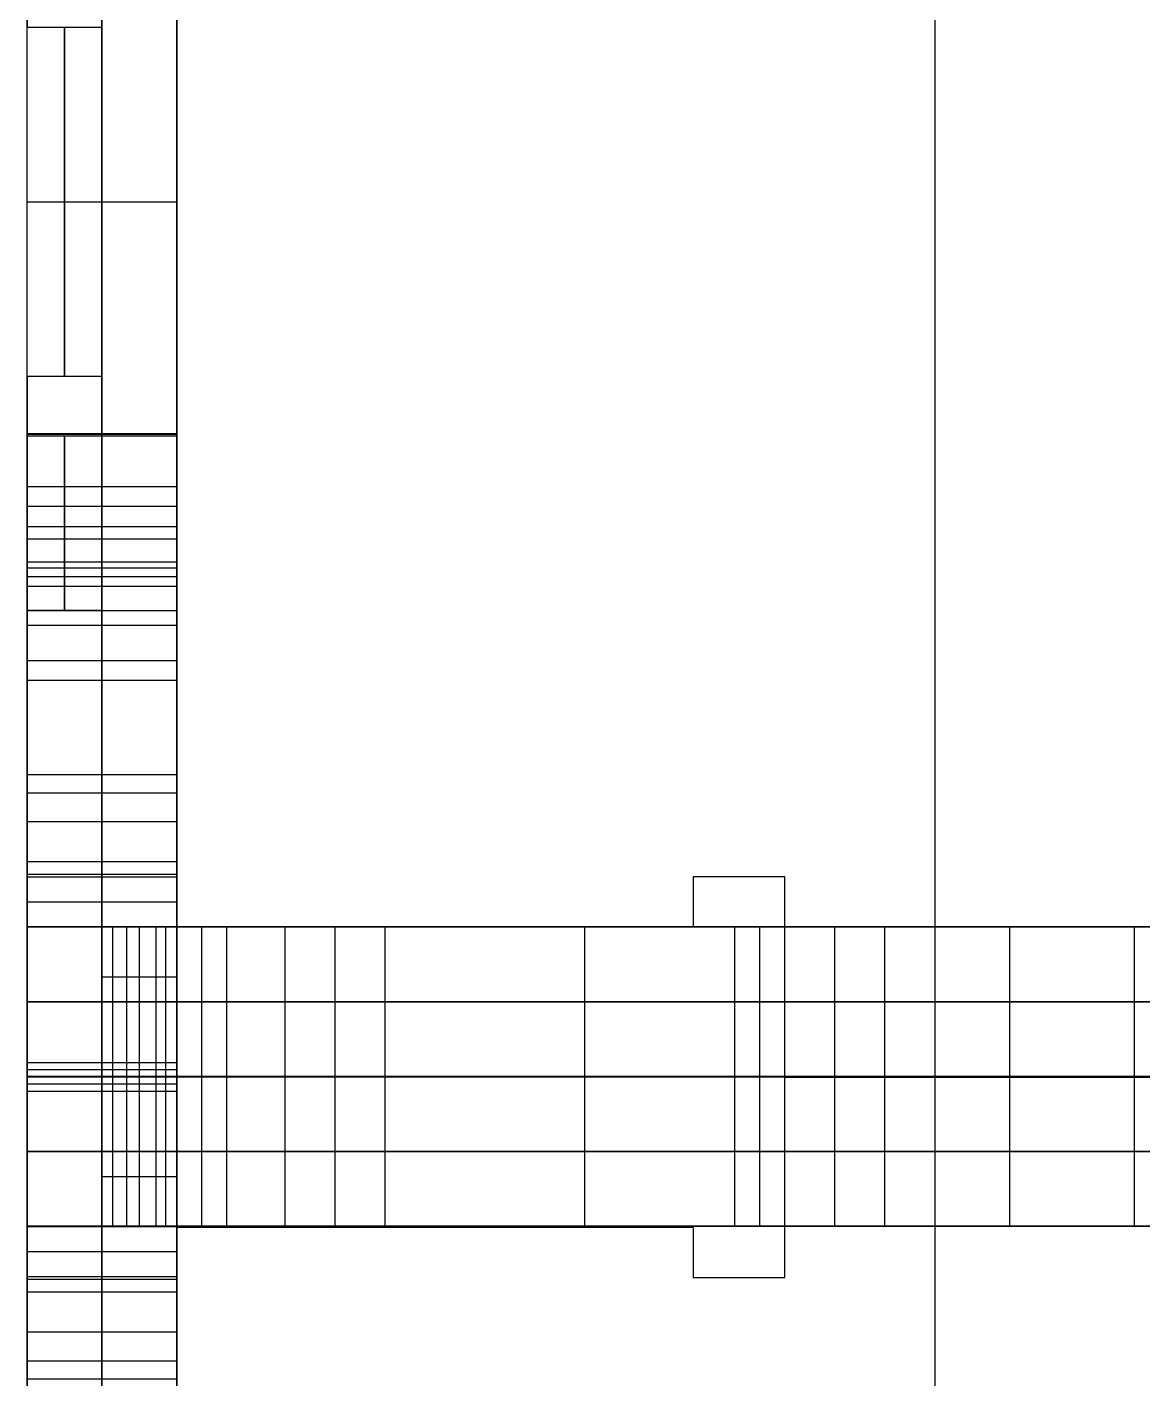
# Model space of a CAD drawing. Extents: x 6886 to 7154, y -44440 to -39703.
# Drawn here: x 6886.5 to 7020.5, y -42407.8 to -42245.4 of the extents above; entities that cross this region are included whole.
import ezdxf

# ---------------------------------------------------------------- set-up
doc = ezdxf.new("R2010")
doc.units = 0
doc.layers.add('ENDS', color=40, linetype='CONTINUOUS')

# ---------------------------------------------------------------- blocks, each defined once
blk = doc.blocks.new('SKYLARK200_END-S-1')
at = {"layer": 'ENDS'}
for p, q in [((-159, 2667.9, 264), (-159, 2067.99, 264)), ((-159, 2667.9, 282), (-159, 2067.99, 282)), ((-250, 2124, 141), (-250, 2612, 141)), ((-268, 2144.98, 141), (-268, 2591.02, 141)), ((-250, 2085.94, 282), (-250, 2221.49, 282)), ((-250, 2085.94, 264), (-250, 2221.49, 264)), ((-250, 2085.94, 273), (-250, 2221.49, 273)), ((-268, 2212.1, 226), (-268, 2194.1, 226)), ((-268, 2194.1, 56), (-268, 2212.1, 56)), ((-259, 2212.1, 226), (-259, 2134.1, 226)), ((-259, 2134.1, 56), (-259, 2212.1, 56)), ((-250, 2212.1, 226), (-250, 2134.1, 226)), ((-250, 2134.1, 56), (-250, 2212.1, 56)), ((-268, 2194.1, 56), (-259, 2194.1, 56)), ((-268, 2194.1, 226), (-259, 2194.1, 226)), ((-259, 2194.1, 56), (-259, 2152.1, 56)), ((-259, 2152.1, 226), (-259, 2194.1, 226)), ((-259, 2191.29, 66.5), (-259, 2154.91, 66.5)), ((-259, 2191.29, 215.5), (-259, 2154.91, 215.5)), ((-268, 2173.1, 77), (-259, 2173.1, 77)), ((-268, 2173.1, 205), (-259, 2173.1, 205)), ((-259, 2173.1, 226), (-250, 2173.1, 226)), ((-259, 2173.1, 56), (-259, 2173.1, 77)), ((-259, 2173.1, 56), (-250, 2173.1, 56)), ((-259, 2173.1, 226), (-259, 2173.1, 205)), ((-250, 2153.72, 282), (-250, 2153.72, 264)), ((-268, 2134.1, 56), (-268, 2152.1, 56)), ((-259, 2152.1, 56), (-268, 2152.1, 56)), ((-259, 2152.1, 226), (-268, 2152.1, 226)), ((-268, 2152.1, 226), (-268, 2134.1, 226)), ((-268, 2145.25, 282), (-250, 2145.25, 282)), ((-268, 2145.25, 282), (-268, 2132.6, 282)), ((-268, 2132.6, 0), (-268, 2145.25, 0)), ((-268, 2145.25, 0), (-250, 2145.25, 0)), ((-268, 2145.19, 281.13), (-250, 2145.19, 281.13)), ((-268, 2145.19, 0.87), (-250, 2145.19, 0.87)), ((-268, 2128.1, 232), (-268, 2145, 280.28)), ((-268, 2145, 280.28), (-250, 2145, 280.28)), ((-268, 2145, 1.72), (-250, 2145, 1.72)), ((-268, 2145, 1.72), (-268, 2128.1, 50)), ((-268, 2145, 141.9), (-259, 2145, 141.9)), ((-259, 2145.25, 282), (-259, 2132.6, 282)), ((-259, 2132.6, 0), (-259, 2145.25, 0)), ((-259, 2128.1, 232), (-259, 2145, 280.28)), ((-259, 2145, 1.72), (-259, 2128.1, 50)), ((-259, 2124, 141.9), (-259, 2145, 141.9)), ((-250, 2145.25, 282), (-250, 2132.6, 282)), ((-250, 2132.6, 0), (-250, 2145.25, 0)), ((-250, 2128.1, 232), (-250, 2145, 280.28)), ((-250, 2145, 1.72), (-250, 2128.1, 50)), ((-268, 2138.92, 282), (-250, 2138.92, 282)), ((-268, 2138.92, 0), (-250, 2138.92, 0)), ((-268, 2136.55, 256.14), (-250, 2136.55, 256.14)), ((-268, 2136.55, 25.86), (-250, 2136.55, 25.86)), ((-268, 2134.1, 226), (-250, 2134.1, 226)), ((-268, 2134.1, 56), (-250, 2134.1, 56)), ((-259, 2134.5, 160.09), (-259, 2134.5, 123.71)), ((-268, 2132.6, 282), (-250, 2132.6, 282)), ((-268, 2132.6, 0), (-250, 2132.6, 0)), ((-268, 2129.86, 227.76), (-250, 2129.86, 227.76)), ((-268, 2129.86, 54.24), (-250, 2129.86, 54.24)), ((-268, 2129.13, 283.1), (-250, 2129.13, 283.1)), ((-268, 2129.13, -1.1), (-250, 2129.13, -1.1)), ((-268, 2128.1, 232), (-250, 2128.1, 232)), ((-268, 2128.1, 50), (-250, 2128.1, 50)), ((-268, 2126.94, 286), (-250, 2126.94, 286)), ((-268, 2126.94, -4), (-250, 2126.94, -4)), ((-268, 2124, 180.9), (-250, 2124, 180.9)), ((-268, 2124, 180.9), (-268, 2124, 162.9)), ((-268, 2124, 102.9), (-250, 2124, 102.9)), ((-268, 2124, 162.9), (-259, 2124, 162.9)), ((-259, 2124, 120.9), (-268, 2124, 120.9)), ((-268, 2124, 120.9), (-268, 2124, 102.9)), ((-259, 2124, 120.9), (-259, 2124, 162.9)), ((-259, 2124, 180.9), (-259, 2124, 102.9)), ((-259, 2124, 141.9), (-250, 2124, 141.9)), ((-250, 2124, 180.9), (-250, 2124, 102.9)), ((-268, 2122.24, 185.14), (-250, 2122.24, 185.14)), ((-268, 2122.24, 98.66), (-250, 2122.24, 98.66)), ((-268, 2069.72, 170), (-268, 2118, 186.9)), ((-268, 2118, 186.9), (-250, 2118, 186.9)), ((-268, 2118, 96.9), (-250, 2118, 96.9)), ((-268, 2118, 96.9), (-268, 2069.72, 113.8)), ((-259, 2069.72, 170), (-259, 2118, 186.9)), ((-259, 2118, 96.9), (-259, 2069.72, 113.8)), ((-250, 2069.72, 170), (-250, 2118, 186.9)), ((-250, 2118, 96.9), (-250, 2069.72, 113.8)), ((-268, 2115.62, 294), (-250, 2115.62, 294)), ((-268, 2115.62, -12), (-250, 2115.62, -12)), ((-268, 2104.31, 286), (-250, 2104.31, 286)), ((-268, 2104.31, -4), (-250, 2104.31, -4)), ((-268, 2102.12, 283.1), (-250, 2102.12, 283.1)), ((-268, 2102.12, -1.1), (-250, 2102.12, -1.1)), ((-268, 2098.65, 282), (-250, 2098.65, 282)), ((-268, 2098.65, 282), (-268, 2086, 282)), ((-268, 2086, 0), (-268, 2098.65, 0)), ((-268, 2098.65, 0), (-250, 2098.65, 0)), ((-259, 2098.65, 282), (-259, 2086, 282)), ((-259, 2086, 0), (-259, 2098.65, 0)), ((-250, 2098.65, 282), (-250, 2086, 282)), ((-250, 2086, 0), (-250, 2098.65, 0)), ((-268, 2093.86, 178.45), (-250, 2093.86, 178.45)), ((-268, 2093.86, 105.35), (-250, 2093.86, 105.35)), ((-268, 2092.33, 282), (-250, 2092.33, 282)), ((-268, 2092.33, 0), (-250, 2092.33, 0)), ((-268, 2086, 270), (-268, 2092, 270)), ((-268, 2092, 270), (-250, 2092, 270)), ((-268, 2092, 270), (-268, 2092, 258)), ((-268, 2092, 258), (-250, 2092, 258)), ((-268, 2092, 258), (-268, 2086, 258)), ((-268, 2092, 233), (-250, 2092, 233)), ((-268, 2092, 233), (-268, 2092, 221)), ((-268, 2092, 221), (-250, 2092, 221)), ((-268, 2092, 221), (-268, 2086, 221)), ((-268, 2086, 62.8), (-268, 2092, 62.8)), ((-268, 2092, 62.8), (-250, 2092, 62.8)), ((-268, 2092, 62.8), (-268, 2092, 50.8)), ((-268, 2092, 50.8), (-250, 2092, 50.8)), ((-268, 2092, 50.8), (-268, 2086, 50.8)), ((-268, 2092, 25.8), (-250, 2092, 25.8)), ((-268, 2092, 25.8), (-268, 2092, 13.8)), ((-268, 2092, 13.8), (-250, 2092, 13.8)), ((-268, 2092, 13.8), (-268, 2086, 13.8)), ((-268, 2086, 25.8), (-268, 2092, 25.8)), ((-268, 2086, 233), (-268, 2092, 233)), ((-268, 2092, 264), (-250, 2092, 264)), ((-268, 2092, 227), (-250, 2092, 227)), ((-268, 2092, 56.8), (-250, 2092, 56.8)), ((-268, 2092, 19.8), (-250, 2092, 19.8)), ((-259, 2086, 270), (-259, 2092, 270)), ((-259, 2092, 270), (-259, 2092, 258)), ((-259, 2092, 233), (-259, 2092, 221)), ((-259, 2092, 221), (-259, 2086, 221)), ((-259, 2086, 62.8), (-259, 2092, 62.8)), ((-259, 2092, 62.8), (-259, 2092, 50.8)), ((-259, 2092, 25.8), (-259, 2092, 13.8)), ((-259, 2092, 13.8), (-259, 2086, 13.8)), ((-259, 2092, 50.8), (-259, 2068, 50.8)), ((-259, 2068, 25.8), (-259, 2092, 25.8)), ((-259, 2092, 258), (-259, 2068, 258)), ((-259, 2086, 233), (-259, 2092, 233)), ((-250, 2086, 270), (-250, 2092, 270)), ((-250, 2092, 270), (-250, 2092, 258)), ((-250, 2092, 258), (-250, 2068, 258)), ((-250, 2068, 233), (-250, 2092, 233)), ((-250, 2092, 233), (-250, 2092, 221)), ((-250, 2092, 221), (-250, 2086, 221)), ((-250, 2086, 62.8), (-250, 2092, 62.8)), ((-250, 2092, 62.8), (-250, 2092, 50.8)), ((-250, 2092, 50.8), (-250, 2068, 50.8)), ((-250, 2068, 25.8), (-250, 2092, 25.8)), ((-250, 2092, 25.8), (-250, 2092, 13.8)), ((-250, 2092, 13.8), (-250, 2086, 13.8)), ((-177, 2092, 282), (-188, 2092.01, 282)), ((-188, 2092.01, 282), (-188, 2092.01, 264)), ((-177, 2092, 264), (-188, 2092.01, 264)), ((-188, 2092.01, 282), (-188, 2086.01, 282)), ((-188, 2092.01, 264), (-188, 2086.01, 264)), ((-177, 2092, 273), (-188, 2092.01, 273)), ((-188, 2092.01, 273), (-188, 2086.01, 273)), ((-182.5, 2092, 282), (-182.5, 2092, 264)), ((-177, 2068, 282), (-177, 2092, 282)), ((-177, 2092, 282), (-177, 2092, 264)), ((-177, 2068, 264), (-177, 2092, 264)), ((-177, 2068, 273), (-177, 2092, 273)), ((-268, 2089, 270), (-250, 2089, 270)), ((-268, 2089, 221), (-250, 2089, 221)), ((-268, 2089, 62.8), (-250, 2089, 62.8)), ((-268, 2089, 13.8), (-250, 2089, 13.8)), ((-188, 2089.01, 282), (-188, 2089.01, 264)), ((-268, 2068, 0), (-268, 2086, 0)), ((-237, 2086, 0), (-268, 2086, 0)), ((-268, 2068, 62.9), (-268, 2086, 62.9)), ((-268, 2086, 0), (-268, 2086, 62.9)), ((-268, 2086, 62.9), (-244, 2086, 62.9)), ((-268, 2068, 219.1), (-268, 2086, 219.1)), ((-244, 2086, 219.1), (-268, 2086, 219.1)), ((-268, 2068, 282), (-268, 2086, 282)), ((-268, 2086, 219.1), (-268, 2086, 282)), ((-268, 2086, 282), (-237, 2086, 282)), ((-268, 2068, 31.45), (-268, 2086, 31.45)), ((-268, 2068, 250.55), (-268, 2086, 250.55)), ((-268, 2086, 282), (-250, 2086, 282)), ((-268, 2086, 282), (-268, 2086, 270)), ((-268, 2086, 270), (-250, 2086, 270)), ((-268, 2086, 221), (-250, 2086, 221)), ((-268, 2086, 221), (-268, 2086, 220)), ((-268, 2086, 220), (-250, 2086, 220)), ((-268, 2086, 220), (-268, 2068, 220)), ((-268, 2068, 63.8), (-268, 2086, 63.8)), ((-268, 2086, 63.8), (-250, 2086, 63.8)), ((-268, 2086, 63.8), (-268, 2086, 62.8)), ((-268, 2086, 62.8), (-250, 2086, 62.8)), ((-268, 2086, 13.8), (-250, 2086, 13.8)), ((-268, 2086, 13.8), (-268, 2086, 0)), ((-268, 2086, 0), (-250, 2086, 0)), ((-259, 2086, 50.8), (-268, 2086, 50.8)), ((-268, 2086, 25.8), (-259, 2086, 25.8)), ((-268, 2086, 25.8), (-268, 2086, 50.8)), ((-268, 2086, 233), (-268, 2086, 258)), ((-268, 2086, 233), (-259, 2086, 233)), ((-259, 2086, 258), (-268, 2086, 258)), ((-268, 2086, 276), (-250, 2086, 276)), ((-268, 2086, 220.5), (-250, 2086, 220.5)), ((-268, 2086, 63.3), (-250, 2086, 63.3)), ((-268, 2086, 6.9), (-250, 2086, 6.9)), ((-268, 2086, 38.3), (-259, 2086, 38.3)), ((-268, 2086, 245.5), (-259, 2086, 245.5)), ((-268, 2086, 233), (-250, 2086, 233)), ((-263.5, 2086, 25.8), (-263.5, 2086, 50.8)), ((-263.5, 2086, 233), (-263.5, 2086, 258)), ((-259, 2068, 257.1), (-259, 2086, 257.1)), ((-259, 2068, 232.1), (-259, 2086, 232.1)), ((-259, 2086, 257.1), (-259, 2086, 232.1)), ((-259, 2068, 49.9), (-259, 2086, 49.9)), ((-259, 2068, 24.9), (-259, 2086, 24.9)), ((-259, 2086, 49.9), (-259, 2086, 24.9)), ((-259, 2068, 244.6), (-259, 2086, 244.6)), ((-259, 2068, 37.4), (-259, 2086, 37.4)), ((-259, 2086, 50.8), (-259, 2086, 25.8)), ((-259, 2068, 50.8), (-259, 2086, 50.8)), ((-259, 2086, 25.8), (-259, 2068, 25.8)), ((-259, 2086, 258), (-259, 2086, 233)), ((-259, 2068, 258), (-259, 2086, 258)), ((-259, 2086, 233), (-259, 2068, 233)), ((-259, 2086, 282), (-259, 2086, 270)), ((-259, 2086, 221), (-259, 2086, 220)), ((-259, 2086, 220), (-259, 2068, 220)), ((-259, 2068, 63.8), (-259, 2086, 63.8)), ((-259, 2086, 63.8), (-259, 2086, 62.8)), ((-259, 2086, 13.8), (-259, 2086, 0)), ((-259, 2086, 38.3), (-259, 2068, 38.3)), ((-259, 2086, 25.8), (-250, 2086, 25.8)), ((-259, 2086, 245.5), (-259, 2068, 245.5)), ((-259, 2086, 258), (-250, 2086, 258)), ((-257.68, 2068, 260.28), (-257.68, 2086, 260.28)), ((-257.68, 2068, 228.92), (-257.68, 2086, 228.92)), ((-257.68, 2068, 53.08), (-257.68, 2086, 53.08)), ((-257.68, 2068, 21.72), (-257.68, 2086, 21.72)), ((-256, 2068, 219.1), (-256, 2086, 219.1)), ((-254.5, 2068, 261.6), (-254.5, 2086, 261.6)), ((-254.5, 2068, 227.6), (-254.5, 2086, 227.6)), ((-254.5, 2068, 54.4), (-254.5, 2086, 54.4)), ((-254.5, 2068, 20.4), (-254.5, 2086, 20.4)), ((-252.5, 2068, 0), (-252.5, 2086, 0)), ((-252.5, 2068, 282), (-252.5, 2086, 282)), ((-251.32, 2068, 260.28), (-251.32, 2086, 260.28)), ((-251.32, 2068, 228.92), (-251.32, 2086, 228.92)), ((-251.32, 2068, 53.08), (-251.32, 2086, 53.08)), ((-251.32, 2068, 21.72), (-251.32, 2086, 21.72)), ((-188, 2086.01, 282), (-250, 2085.94, 282)), ((-188, 2086.01, 264), (-250, 2085.94, 264)), ((-188, 2086.01, 273), (-250, 2085.94, 273)), ((-250, 2068, 74.9), (-250, 2086, 74.9)), ((-244, 2086, 74.9), (-250, 2086, 74.9)), ((-250, 2068, 207.1), (-250, 2086, 207.1)), ((-250, 2086, 74.9), (-250, 2086, 207.1)), ((-250, 2086, 207.1), (-244, 2086, 207.1)), ((-250, 2068, 257.1), (-250, 2086, 257.1)), ((-250, 2068, 232.1), (-250, 2086, 232.1)), ((-250, 2086, 232.1), (-250, 2086, 257.1)), ((-250, 2068, 49.9), (-250, 2086, 49.9)), ((-250, 2086, 24.9), (-250, 2086, 49.9)), ((-250, 2068, 24.9), (-250, 2086, 24.9)), ((-250, 2068, 62.9), (-250, 2086, 62.9)), ((-250, 2068, 141), (-250, 2086, 141)), ((-250, 2068, 244.6), (-250, 2086, 244.6)), ((-250, 2068, 37.4), (-250, 2086, 37.4)), ((-250, 2086, 141), (-50, 2086, 141)), ((-250, 2086, 282), (-250, 2086, 270)), ((-250, 2086, 221), (-250, 2086, 220)), ((-250, 2086, 220), (-250, 2068, 220)), ((-250, 2068, 63.8), (-250, 2086, 63.8)), ((-250, 2086, 63.8), (-250, 2086, 62.8)), ((-250, 2086, 13.8), (-250, 2086, 0)), ((-250, 2085.94, 282), (-250, 2085.94, 264)), ((-247, 2068, 74.9), (-247, 2086, 74.9)), ((-247, 2068, 207.1), (-247, 2086, 207.1)), ((-244, 2068, 62.9), (-244, 2086, 62.9)), ((-244, 2068, 74.9), (-244, 2086, 74.9)), ((-244, 2086, 62.9), (-244, 2086, 74.9)), ((-244, 2068, 207.1), (-244, 2086, 207.1)), ((-244, 2068, 219.1), (-244, 2086, 219.1)), ((-244, 2086, 207.1), (-244, 2086, 219.1)), ((-244, 2068, 68.9), (-244, 2086, 68.9)), ((-244, 2068, 213.1), (-244, 2086, 213.1)), ((-237, 2068, 6), (-237, 2086, 6)), ((-225, 2086, 6), (-237, 2086, 6)), ((-237, 2068, 0), (-237, 2086, 0)), ((-237, 2086, 6), (-237, 2086, 0)), ((-237, 2068, 282), (-237, 2086, 282)), ((-237, 2068, 276), (-237, 2086, 276)), ((-237, 2086, 282), (-237, 2086, 276)), ((-237, 2086, 276), (-225, 2086, 276)), ((-237, 2068, 3), (-237, 2086, 3)), ((-237, 2068, 279), (-237, 2086, 279)), ((-231, 2068, 6), (-231, 2086, 6)), ((-231, 2068, 276), (-231, 2086, 276)), ((-225, 2068, -18), (-225, 2086, -18)), ((-177, 2086, -18), (-225, 2086, -18)), ((-225, 2068, 6), (-225, 2086, 6)), ((-225, 2086, -18), (-225, 2086, 6)), ((-225, 2068, 276), (-225, 2086, 276)), ((-225, 2068, 300), (-225, 2086, 300)), ((-225, 2086, 276), (-225, 2086, 300)), ((-225, 2086, 300), (-177, 2086, 300)), ((-225, 2068, 0), (-225, 2086, 0)), ((-225, 2068, 282), (-225, 2086, 282)), ((-219, 2085.97, 282), (-219, 2085.97, 264)), ((-201, 2068, -18), (-201, 2086, -18)), ((-201, 2068, 300), (-201, 2086, 300)), ((-188, 2086.01, 282), (-188, 2086.01, 264)), ((-183, 2068, 140), (-183, 2086, 140)), ((-117, 2086, 140), (-183, 2086, 140)), ((-183, 2068, 128), (-183, 2086, 128)), ((-183, 2086, 140), (-183, 2086, 128)), ((-183, 2086, 128), (-177, 2086, 128)), ((-183, 2068, 134), (-183, 2086, 134)), ((-180, 2068, 128), (-180, 2086, 128)), ((-177, 2068, 128), (-177, 2086, 128)), ((-177, 2068, -18), (-177, 2086, -18)), ((-177, 2086, 128), (-177, 2086, -18)), ((-177, 2068, 300), (-177, 2086, 300)), ((-177, 2068, 258), (-177, 2086, 258)), ((-177, 2086, 300), (-177, 2086, 258)), ((-177, 2086, 258), (-165, 2086, 258)), ((-177, 2068, 140), (-177, 2086, 140)), ((-177, 2068, 55), (-177, 2086, 55)), ((-177, 2068, 264), (-177, 2086, 264)), ((-171, 2068, 258), (-171, 2086, 258)), ((-165, 2068, 258), (-165, 2086, 258)), ((-165, 2068, 264), (-165, 2086, 264)), ((-165, 2086, 258), (-165, 2086, 264)), ((-165, 2086, 264), (-135, 2086, 264)), ((-165, 2068, 261), (-165, 2086, 261)), ((-150, 2068, 264), (-150, 2086, 264)), ((-135, 2068, 264), (-135, 2086, 264)), ((-135, 2068, 258), (-135, 2086, 258)), ((-135, 2086, 264), (-135, 2086, 258)), ((-135, 2086, 258), (-123, 2086, 258)), ((-135, 2068, 261), (-135, 2086, 261)), ((-259, 2080, 50.8), (-250, 2080, 50.8)), ((-177, 2080, 282), (-177, 2080, 264)), ((-237, 2077, 0), (-268, 2077, 0)), ((-268, 2077, 0), (-268, 2077, 62.9)), ((-268, 2077, 62.9), (-244, 2077, 62.9)), ((-244, 2077, 219.1), (-268, 2077, 219.1)), ((-268, 2077, 219.1), (-268, 2077, 282)), ((-268, 2077, 282), (-237, 2077, 282)), ((-268, 2077, 220), (-250, 2077, 220)), ((-268, 2077, 63.8), (-250, 2077, 63.8)), ((-259, 2077, 257.1), (-259, 2077, 232.1)), ((-259, 2077, 49.9), (-259, 2077, 24.9)), ((-259, 2077, 25.8), (-259, 2077, 50.8)), ((-259, 2077, 233), (-259, 2077, 258)), ((-244, 2077, 74.9), (-250, 2077, 74.9)), ((-250, 2077, 74.9), (-250, 2077, 207.1)), ((-250, 2077, 207.1), (-244, 2077, 207.1)), ((-250, 2077, 232.1), (-250, 2077, 257.1)), ((-250, 2077, 24.9), (-250, 2077, 49.9)), ((-244, 2077, 62.9), (-244, 2077, 74.9)), ((-244, 2077, 207.1), (-244, 2077, 219.1)), ((-225, 2077, 6), (-237, 2077, 6)), ((-237, 2077, 6), (-237, 2077, 0)), ((-237, 2077, 282), (-237, 2077, 276)), ((-237, 2077, 276), (-225, 2077, 276)), ((-177, 2077, -18), (-225, 2077, -18)), ((-225, 2077, -18), (-225, 2077, 6)), ((-225, 2077, 276), (-225, 2077, 300)), ((-225, 2077, 300), (-177, 2077, 300)), ((-117, 2077, 140), (-183, 2077, 140)), ((-183, 2077, 140), (-183, 2077, 128)), ((-183, 2077, 128), (-177, 2077, 128)), ((-177, 2077, 128), (-177, 2077, -18)), ((-177, 2077, 300), (-177, 2077, 258)), ((-177, 2077, 258), (-165, 2077, 258)), ((-165, 2077, 258), (-165, 2077, 264)), ((-165, 2077, 264), (-135, 2077, 264)), ((-135, 2077, 264), (-135, 2077, 258)), ((-135, 2077, 258), (-123, 2077, 258)), ((-268, 2069.72, 170), (-250, 2069.72, 170)), ((-268, 2069.72, 113.8), (-250, 2069.72, 113.8)), ((-268, 2068.87, 169.81), (-250, 2068.87, 169.81)), ((-268, 2068.87, 113.99), (-250, 2068.87, 113.99)), ((-268, 2050.03, 0), (-268, 2068.03, 0)), ((-237, 2068.03, 0), (-268, 2068.03, 0)), ((-268, 2050.03, 62.9), (-268, 2068.03, 62.9)), ((-268, 2068.03, 0), (-268, 2068.03, 62.9)), ((-268, 2068.03, 62.9), (-244, 2068.03, 62.9)), ((-268, 2050.03, 219.1), (-268, 2068.03, 219.1)), ((-244, 2068.03, 219.1), (-268, 2068.03, 219.1)), ((-268, 2050.03, 282), (-268, 2068.03, 282)), ((-268, 2068.03, 219.1), (-268, 2068.03, 282)), ((-268, 2068.03, 282), (-237, 2068.03, 282)), ((-268, 2050.03, 31.45), (-268, 2068.03, 31.45)), ((-268, 2050.03, 250.55), (-268, 2068.03, 250.55)), ((-237, 2068, 0), (-268, 2068, 0)), ((-268, 2068, 0), (-268, 2068, 62.9)), ((-268, 2068, 62.9), (-244, 2068, 62.9)), ((-244, 2068, 219.1), (-268, 2068, 219.1)), ((-268, 2068, 219.1), (-268, 2068, 282)), ((-268, 2068, 282), (-237, 2068, 282)), ((-268, 2068, 220), (-250, 2068, 220)), ((-268, 2068, 220), (-268, 2068, 169.75)), ((-268, 2068, 169.75), (-250, 2068, 169.75)), ((-268, 2068, 114.05), (-250, 2068, 114.05)), ((-268, 2068, 114.05), (-268, 2068, 63.8)), ((-268, 2068, 63.8), (-250, 2068, 63.8)), ((-268, 2068, 170), (-250, 2068, 170)), ((-268, 2068, 113.8), (-250, 2068, 113.8)), ((-268, 2050, 220), (-268, 2068, 220)), ((-268, 2068, 220), (-250, 2068, 220)), ((-268, 2068, 220), (-268, 2068, 169.75)), ((-268, 2068, 169.75), (-250, 2068, 169.75)), ((-268, 2068, 114.05), (-250, 2068, 114.05)), ((-268, 2068, 114.05), (-268, 2068, 63.8)), ((-268, 2068, 63.8), (-250, 2068, 63.8)), ((-268, 2068, 63.8), (-268, 2050, 63.8)), ((-268, 2068, 170), (-250, 2068, 170)), ((-268, 2068, 113.8), (-250, 2068, 113.8)), ((-259, 2050.03, 257.1), (-259, 2068.03, 257.1)), ((-259, 2050.03, 232.1), (-259, 2068.03, 232.1)), ((-259, 2068.03, 257.1), (-259, 2068.03, 232.1)), ((-259, 2050.03, 49.9), (-259, 2068.03, 49.9)), ((-259, 2050.03, 24.9), (-259, 2068.03, 24.9)), ((-259, 2068.03, 49.9), (-259, 2068.03, 24.9)), ((-259, 2050.03, 244.6), (-259, 2068.03, 244.6)), ((-259, 2050.03, 37.4), (-259, 2068.03, 37.4)), ((-259, 2068, 257.1), (-259, 2068, 232.1)), ((-259, 2068, 49.9), (-259, 2068, 24.9)), ((-259, 2068, 25.8), (-259, 2068, 50.8)), ((-259, 2068, 50.8), (-250, 2068, 50.8)), ((-259, 2068, 25.8), (-250, 2068, 25.8)), ((-259, 2068, 233), (-259, 2068, 258)), ((-259, 2068, 258), (-250, 2068, 258)), ((-259, 2068, 233), (-250, 2068, 233)), ((-259, 2068, 220), (-259, 2068, 169.75)), ((-259, 2068, 114.05), (-259, 2068, 63.8)), ((-259, 2068, 50.8), (-259, 2068, 25.8)), ((-259, 2068, 38.3), (-250, 2068, 38.3)), ((-259, 2068, 245.5), (-250, 2068, 245.5)), ((-259, 2068, 25.8), (-259, 2068, 50.8)), ((-259, 2068, 50.8), (-259, 2050, 50.8)), ((-259, 2050, 25.8), (-259, 2068, 25.8)), ((-259, 2068, 50.8), (-250, 2068, 50.8)), ((-259, 2068, 25.8), (-250, 2068, 25.8)), ((-259, 2068, 258), (-259, 2050, 258)), ((-259, 2068, 233), (-259, 2068, 258)), ((-259, 2050, 233), (-259, 2068, 233)), ((-259, 2068, 258), (-250, 2068, 258)), ((-259, 2068, 233), (-250, 2068, 233)), ((-259, 2050, 220), (-259, 2068, 220)), ((-259, 2068, 220), (-259, 2068, 169.75)), ((-259, 2068, 114.05), (-259, 2068, 63.8)), ((-259, 2068, 63.8), (-259, 2050, 63.8)), ((-259, 2050, 38.3), (-259, 2068, 38.3)), ((-259, 2044, 50.8), (-259, 2068, 50.8)), ((-259, 2068, 50.8), (-259, 2068, 25.8)), ((-259, 2068, 38.3), (-250, 2068, 38.3)), ((-259, 2068, 25.8), (-259, 2044, 25.8)), ((-259, 2050, 245.5), (-259, 2068, 245.5)), ((-259, 2044, 258), (-259, 2068, 258)), ((-259, 2068, 245.5), (-250, 2068, 245.5)), ((-257.68, 2050.03, 260.28), (-257.68, 2068.03, 260.28)), ((-257.68, 2050.03, 228.92), (-257.68, 2068.03, 228.92)), ((-257.68, 2050.03, 53.08), (-257.68, 2068.03, 53.08)), ((-257.68, 2050.03, 21.72), (-257.68, 2068.03, 21.72)), ((-256, 2050.03, 219.1), (-256, 2068.03, 219.1)), ((-254.5, 2050.03, 261.6), (-254.5, 2068.03, 261.6)), ((-254.5, 2050.03, 227.6), (-254.5, 2068.03, 227.6)), ((-254.5, 2050.03, 54.4), (-254.5, 2068.03, 54.4)), ((-254.5, 2050.03, 20.4), (-254.5, 2068.03, 20.4)), ((-254.5, 2068, 258), (-254.5, 2068, 233)), ((-254.5, 2068, 258), (-254.5, 2068, 233)), ((-252.5, 2050.03, 0), (-252.5, 2068.03, 0)), ((-252.5, 2050.03, 282), (-252.5, 2068.03, 282)), ((-251.32, 2050.03, 260.28), (-251.32, 2068.03, 260.28)), ((-251.32, 2050.03, 228.92), (-251.32, 2068.03, 228.92)), ((-251.32, 2050.03, 53.08), (-251.32, 2068.03, 53.08)), ((-251.32, 2050.03, 21.72), (-251.32, 2068.03, 21.72)), ((-250, 2050.03, 74.9), (-250, 2068.03, 74.9)), ((-244, 2068.03, 74.9), (-250, 2068.03, 74.9)), ((-250, 2050.03, 207.1), (-250, 2068.03, 207.1)), ((-250, 2068.03, 74.9), (-250, 2068.03, 207.1)), ((-250, 2068.03, 207.1), (-244, 2068.03, 207.1)), ((-250, 2050.03, 257.1), (-250, 2068.03, 257.1)), ((-250, 2050.03, 232.1), (-250, 2068.03, 232.1)), ((-250, 2068.03, 232.1), (-250, 2068.03, 257.1)), ((-250, 2050.03, 49.9), (-250, 2068.03, 49.9)), ((-250, 2068.03, 24.9), (-250, 2068.03, 49.9)), ((-250, 2050.03, 24.9), (-250, 2068.03, 24.9)), ((-250, 2050.03, 62.9), (-250, 2068.03, 62.9)), ((-250, 2050.03, 141), (-250, 2068.03, 141)), ((-250, 2050.03, 244.6), (-250, 2068.03, 244.6)), ((-250, 2050.03, 37.4), (-250, 2068.03, 37.4)), ((-250, 2068.03, 141), (-50, 2068.03, 141)), ((-244, 2068, 74.9), (-250, 2068, 74.9)), ((-250, 2068, 74.9), (-250, 2068, 207.1)), ((-250, 2068, 207.1), (-244, 2068, 207.1)), ((-250, 2068, 232.1), (-250, 2068, 257.1)), ((-250, 2068, 24.9), (-250, 2068, 49.9)), ((-250, 2068, 141), (-50, 2068, 141)), ((-250, 2068, 258), (-250, 2068, 233)), ((-250, 2068, 220), (-250, 2068, 169.75)), ((-250, 2068, 114.05), (-250, 2068, 63.8)), ((-250, 2068, 50.8), (-250, 2068, 25.8)), ((-250, 2044, 258), (-250, 2068, 258)), ((-250, 2068, 258), (-250, 2068, 233)), ((-250, 2068, 233), (-250, 2044, 233)), ((-250, 2050, 220), (-250, 2068, 220)), ((-250, 2068, 220), (-250, 2068, 169.75)), ((-250, 2068, 114.05), (-250, 2068, 63.8)), ((-250, 2068, 63.8), (-250, 2050, 63.8)), ((-250, 2044, 50.8), (-250, 2068, 50.8)), ((-250, 2068, 50.8), (-250, 2068, 25.8)), ((-250, 2068, 25.8), (-250, 2044, 25.8)), ((-247, 2050.03, 74.9), (-247, 2068.03, 74.9)), ((-247, 2050.03, 207.1), (-247, 2068.03, 207.1)), ((-244, 2050.03, 62.9), (-244, 2068.03, 62.9)), ((-244, 2050.03, 74.9), (-244, 2068.03, 74.9)), ((-244, 2068.03, 62.9), (-244, 2068.03, 74.9)), ((-244, 2050.03, 207.1), (-244, 2068.03, 207.1)), ((-244, 2050.03, 219.1), (-244, 2068.03, 219.1)), ((-244, 2068.03, 207.1), (-244, 2068.03, 219.1)), ((-244, 2050.03, 68.9), (-244, 2068.03, 68.9)), ((-244, 2050.03, 213.1), (-244, 2068.03, 213.1)), ((-244, 2068, 62.9), (-244, 2068, 74.9)), ((-244, 2068, 207.1), (-244, 2068, 219.1)), ((-237, 2050.03, 6), (-237, 2068.03, 6)), ((-225, 2068.03, 6), (-237, 2068.03, 6)), ((-237, 2050.03, 0), (-237, 2068.03, 0)), ((-237, 2068.03, 6), (-237, 2068.03, 0)), ((-237, 2050.03, 282), (-237, 2068.03, 282)), ((-237, 2050.03, 276), (-237, 2068.03, 276)), ((-237, 2068.03, 282), (-237, 2068.03, 276)), ((-237, 2068.03, 276), (-225, 2068.03, 276)), ((-237, 2050.03, 3), (-237, 2068.03, 3)), ((-237, 2050.03, 279), (-237, 2068.03, 279)), ((-225, 2068, 6), (-237, 2068, 6)), ((-237, 2068, 6), (-237, 2068, 0)), ((-237, 2068, 282), (-237, 2068, 276)), ((-237, 2068, 276), (-225, 2068, 276)), ((-231, 2050.03, 6), (-231, 2068.03, 6)), ((-231, 2050.03, 276), (-231, 2068.03, 276)), ((-225, 2050.03, -18), (-225, 2068.03, -18)), ((-177, 2068.03, -18), (-225, 2068.03, -18)), ((-225, 2050.03, 6), (-225, 2068.03, 6)), ((-225, 2068.03, -18), (-225, 2068.03, 6)), ((-225, 2050.03, 276), (-225, 2068.03, 276)), ((-225, 2050.03, 300), (-225, 2068.03, 300)), ((-225, 2068.03, 276), (-225, 2068.03, 300)), ((-225, 2068.03, 300), (-177, 2068.03, 300)), ((-225, 2050.03, 0), (-225, 2068.03, 0)), ((-225, 2050.03, 282), (-225, 2068.03, 282)), ((-177, 2068, -18), (-225, 2068, -18)), ((-225, 2068, -18), (-225, 2068, 6)), ((-225, 2068, 276), (-225, 2068, 300)), ((-225, 2068, 300), (-177, 2068, 300)), ((-201, 2050.03, -18), (-201, 2068.03, -18)), ((-201, 2050.03, 300), (-201, 2068.03, 300)), ((-183, 2050.03, 140), (-183, 2068.03, 140)), ((-117, 2068.03, 140), (-183, 2068.03, 140)), ((-183, 2050.03, 128), (-183, 2068.03, 128)), ((-183, 2068.03, 140), (-183, 2068.03, 128)), ((-183, 2068.03, 128), (-177, 2068.03, 128)), ((-183, 2050.03, 134), (-183, 2068.03, 134)), ((-117, 2068, 140), (-183, 2068, 140)), ((-183, 2068, 140), (-183, 2068, 128)), ((-183, 2068, 128), (-177, 2068, 128)), ((-180, 2050.03, 128), (-180, 2068.03, 128)), ((-177, 2050.03, 128), (-177, 2068.03, 128)), ((-177, 2050.03, -18), (-177, 2068.03, -18)), ((-177, 2068.03, 128), (-177, 2068.03, -18)), ((-177, 2050.03, 300), (-177, 2068.03, 300)), ((-177, 2050.03, 258), (-177, 2068.03, 258)), ((-177, 2068.03, 300), (-177, 2068.03, 258)), ((-177, 2068.03, 258), (-165, 2068.03, 258)), ((-177, 2050.03, 140), (-177, 2068.03, 140)), ((-177, 2050.03, 55), (-177, 2068.03, 55)), ((-177, 2050.03, 264), (-177, 2068.03, 264)), ((-177, 2068, 128), (-177, 2068, -18)), ((-177, 2068, 300), (-177, 2068, 258)), ((-177, 2068, 258), (-165, 2068, 258)), ((-123, 2067.96, 282), (-177, 2068, 282)), ((-177, 2068, 282), (-177, 2068, 264)), ((-123, 2067.96, 264), (-177, 2068, 264)), ((-123, 2067.96, 273), (-177, 2068, 273)), ((-177, 2067.89, 282), (-123, 2067.93, 282)), ((-177, 2067.89, 264), (-123, 2067.93, 264)), ((-177, 2067.89, 273), (-123, 2067.93, 273)), ((-177, 2043.89, 282), (-177, 2067.89, 282)), ((-177, 2067.89, 282), (-177, 2067.89, 264)), ((-177, 2043.89, 264), (-177, 2067.89, 264)), ((-177, 2043.89, 273), (-177, 2067.89, 273)), ((-171, 2050.03, 258), (-171, 2068.03, 258)), ((-165, 2050.03, 258), (-165, 2068.03, 258)), ((-165, 2050.03, 264), (-165, 2068.03, 264)), ((-165, 2068.03, 258), (-165, 2068.03, 264)), ((-165, 2068.03, 264), (-135, 2068.03, 264)), ((-165, 2050.03, 261), (-165, 2068.03, 261)), ((-165, 2068, 258), (-165, 2068, 264)), ((-165, 2068, 264), (-135, 2068, 264)), ((-159, 2067.9, 264), (-159, 1467.99, 264)), ((-159, 2067.9, 282), (-159, 1467.99, 282)), ((-150, 2050.03, 264), (-150, 2068.03, 264)), ((-150, 2067.98, 282), (-150, 2067.98, 264)), ((-150, 2067.91, 282), (-150, 2067.91, 264)), ((-135, 2050.03, 264), (-135, 2068.03, 264)), ((-135, 2050.03, 258), (-135, 2068.03, 258)), ((-135, 2068.03, 264), (-135, 2068.03, 258)), ((-135, 2068.03, 258), (-123, 2068.03, 258)), ((-135, 2050.03, 261), (-135, 2068.03, 261)), ((-135, 2068, 264), (-135, 2068, 258)), ((-135, 2068, 258), (-123, 2068, 258)), ((-134, 2068.03, 140), (-134, 2068.03, 258)), ((-268, 2067.13, 169.81), (-250, 2067.13, 169.81)), ((-268, 2067.13, 113.99), (-250, 2067.13, 113.99)), ((-268, 2066.28, 170), (-250, 2066.28, 170)), ((-268, 2066.28, 170), (-268, 2018, 186.9)), ((-268, 2018, 96.9), (-268, 2066.28, 113.8)), ((-268, 2066.28, 113.8), (-250, 2066.28, 113.8)), ((-259, 2066.28, 170), (-259, 2018, 186.9)), ((-259, 2018, 96.9), (-259, 2066.28, 113.8)), ((-250, 2066.28, 170), (-250, 2018, 186.9)), ((-250, 2018, 96.9), (-250, 2066.28, 113.8)), ((-237, 2059.03, 0), (-268, 2059.03, 0)), ((-268, 2059.03, 0), (-268, 2059.03, 62.9)), ((-268, 2059.03, 62.9), (-244, 2059.03, 62.9)), ((-244, 2059.03, 219.1), (-268, 2059.03, 219.1)), ((-268, 2059.03, 219.1), (-268, 2059.03, 282)), ((-268, 2059.03, 282), (-237, 2059.03, 282)), ((-268, 2059, 220), (-250, 2059, 220)), ((-268, 2059, 63.8), (-250, 2059, 63.8)), ((-259, 2059.03, 257.1), (-259, 2059.03, 232.1)), ((-259, 2059.03, 49.9), (-259, 2059.03, 24.9)), ((-259, 2059, 25.8), (-259, 2059, 50.8)), ((-259, 2059, 233), (-259, 2059, 258)), ((-244, 2059.03, 74.9), (-250, 2059.03, 74.9)), ((-250, 2059.03, 74.9), (-250, 2059.03, 207.1)), ((-250, 2059.03, 207.1), (-244, 2059.03, 207.1)), ((-250, 2059.03, 232.1), (-250, 2059.03, 257.1)), ((-250, 2059.03, 24.9), (-250, 2059.03, 49.9)), ((-244, 2059.03, 62.9), (-244, 2059.03, 74.9)), ((-244, 2059.03, 207.1), (-244, 2059.03, 219.1)), ((-225, 2059.03, 6), (-237, 2059.03, 6)), ((-237, 2059.03, 6), (-237, 2059.03, 0)), ((-237, 2059.03, 282), (-237, 2059.03, 276)), ((-237, 2059.03, 276), (-225, 2059.03, 276)), ((-177, 2059.03, -18), (-225, 2059.03, -18)), ((-225, 2059.03, -18), (-225, 2059.03, 6)), ((-225, 2059.03, 276), (-225, 2059.03, 300)), ((-225, 2059.03, 300), (-177, 2059.03, 300)), ((-117, 2059.03, 140), (-183, 2059.03, 140)), ((-183, 2059.03, 140), (-183, 2059.03, 128)), ((-183, 2059.03, 128), (-177, 2059.03, 128)), ((-177, 2059.03, 128), (-177, 2059.03, -18)), ((-177, 2059.03, 300), (-177, 2059.03, 258)), ((-177, 2059.03, 258), (-165, 2059.03, 258)), ((-165, 2059.03, 258), (-165, 2059.03, 264)), ((-165, 2059.03, 264), (-135, 2059.03, 264)), ((-135, 2059.03, 264), (-135, 2059.03, 258)), ((-135, 2059.03, 258), (-123, 2059.03, 258)), ((-259, 2056, 50.8), (-250, 2056, 50.8)), ((-177, 2055.89, 282), (-177, 2055.89, 264)), ((-237, 2050.03, 0), (-268, 2050.03, 0)), ((-268, 2050.03, 0), (-268, 2050.03, 62.9)), ((-268, 2050.03, 62.9), (-244, 2050.03, 62.9)), ((-244, 2050.03, 219.1), (-268, 2050.03, 219.1)), ((-268, 2050.03, 219.1), (-268, 2050.03, 282)), ((-268, 2050.03, 282), (-237, 2050.03, 282)), ((-268, 2037.35, 282), (-268, 2050, 282)), ((-268, 2050, 282), (-250, 2050, 282)), ((-268, 2050, 282), (-268, 2050, 270)), ((-268, 2050, 270), (-250, 2050, 270)), ((-268, 2050, 270), (-268, 2044, 270)), ((-268, 2044, 258), (-268, 2050, 258)), ((-268, 2044, 221), (-268, 2050, 221)), ((-268, 2050, 221), (-250, 2050, 221)), ((-268, 2050, 221), (-268, 2050, 220)), ((-268, 2050, 220), (-250, 2050, 220)), ((-268, 2050, 63.8), (-250, 2050, 63.8)), ((-268, 2050, 63.8), (-268, 2050, 62.8)), ((-268, 2050, 62.8), (-250, 2050, 62.8)), ((-268, 2050, 62.8), (-268, 2044, 62.8)), ((-268, 2044, 50.8), (-268, 2050, 50.8)), ((-268, 2044, 13.8), (-268, 2050, 13.8)), ((-268, 2050, 13.8), (-250, 2050, 13.8)), ((-268, 2050, 13.8), (-268, 2050, 0)), ((-268, 2050, 0), (-250, 2050, 0)), ((-268, 2050, 0), (-268, 2037.35, 0)), ((-259, 2050, 50.8), (-268, 2050, 50.8)), ((-268, 2050, 25.8), (-259, 2050, 25.8)), ((-268, 2050, 25.8), (-268, 2050, 50.8)), ((-268, 2050, 25.8), (-268, 2044, 25.8)), ((-268, 2050, 233), (-268, 2050, 258)), ((-268, 2050, 233), (-259, 2050, 233)), ((-259, 2050, 258), (-268, 2050, 258)), ((-268, 2050, 233), (-268, 2044, 233)), ((-268, 2050, 276), (-250, 2050, 276)), ((-268, 2050, 220.5), (-250, 2050, 220.5)), ((-268, 2050, 63.3), (-250, 2050, 63.3)), ((-268, 2050, 6.9), (-250, 2050, 6.9)), ((-268, 2050, 38.3), (-259, 2050, 38.3)), ((-268, 2050, 245.5), (-259, 2050, 245.5)), ((-268, 2050, 233), (-250, 2050, 233)), ((-263.5, 2050, 25.8), (-263.5, 2050, 50.8)), ((-263.5, 2050, 233), (-263.5, 2050, 258)), ((-259, 2050.03, 257.1), (-259, 2050.03, 232.1)), ((-259, 2050.03, 49.9), (-259, 2050.03, 24.9)), ((-259, 2050, 50.8), (-259, 2050, 25.8)), ((-259, 2050, 258), (-259, 2050, 233)), ((-259, 2037.35, 282), (-259, 2050, 282)), ((-259, 2050, 282), (-259, 2050, 270)), ((-259, 2050, 270), (-259, 2044, 270)), ((-259, 2044, 221), (-259, 2050, 221)), ((-259, 2050, 221), (-259, 2050, 220)), ((-259, 2050, 63.8), (-259, 2050, 62.8)), ((-259, 2050, 62.8), (-259, 2044, 62.8)), ((-259, 2044, 13.8), (-259, 2050, 13.8)), ((-259, 2050, 13.8), (-259, 2050, 0)), ((-259, 2050, 0), (-259, 2037.35, 0)), ((-259, 2050, 25.8), (-250, 2050, 25.8)), ((-259, 2050, 258), (-250, 2050, 258)), ((-259, 2050, 233), (-259, 2044, 233)), ((-244, 2050.03, 74.9), (-250, 2050.03, 74.9)), ((-250, 2050.03, 74.9), (-250, 2050.03, 207.1)), ((-250, 2050.03, 207.1), (-244, 2050.03, 207.1)), ((-250, 2050.03, 232.1), (-250, 2050.03, 257.1)), ((-250, 2050.03, 24.9), (-250, 2050.03, 49.9)), ((-250, 2050.03, 141), (-50, 2050.03, 141)), ((-250, 2037.35, 282), (-250, 2050, 282)), ((-250, 2050, 282), (-250, 2050, 270)), ((-250, 2050, 270), (-250, 2044, 270)), ((-250, 2044, 221), (-250, 2050, 221)), ((-250, 2050, 221), (-250, 2050, 220)), ((-250, 2050, 63.8), (-250, 2050, 62.8)), ((-250, 2050, 62.8), (-250, 2044, 62.8)), ((-250, 2044, 13.8), (-250, 2050, 13.8)), ((-250, 2050, 13.8), (-250, 2050, 0)), ((-250, 2050, 0), (-250, 2037.35, 0)), ((-250, 1914.39, 282), (-250, 2049.94, 282)), ((-250, 2049.94, 282), (-250, 2049.94, 264)), ((-250, 1914.39, 264), (-250, 2049.94, 264)), ((-250, 2049.94, 282), (-188, 2049.88, 282)), ((-250, 2049.94, 264), (-188, 2049.88, 264)), ((-250, 1914.39, 273), (-250, 2049.94, 273)), ((-250, 2049.94, 273), (-188, 2049.88, 273)), ((-244, 2050.03, 62.9), (-244, 2050.03, 74.9)), ((-244, 2050.03, 207.1), (-244, 2050.03, 219.1)), ((-225, 2050.03, 6), (-237, 2050.03, 6)), ((-237, 2050.03, 6), (-237, 2050.03, 0)), ((-237, 2050.03, 282), (-237, 2050.03, 276)), ((-237, 2050.03, 276), (-225, 2050.03, 276)), ((-177, 2050.03, -18), (-225, 2050.03, -18)), ((-225, 2050.03, -18), (-225, 2050.03, 6)), ((-225, 2050.03, 276), (-225, 2050.03, 300)), ((-225, 2050.03, 300), (-177, 2050.03, 300)), ((-219, 2049.91, 282), (-219, 2049.91, 264)), ((-188, 2049.88, 282), (-188, 2049.88, 264)), ((-188, 2049.88, 282), (-188, 2043.88, 282)), ((-188, 2049.88, 264), (-188, 2043.88, 264)), ((-188, 2049.88, 273), (-188, 2043.88, 273)), ((-117, 2050.03, 140), (-183, 2050.03, 140)), ((-183, 2050.03, 140), (-183, 2050.03, 128)), ((-183, 2050.03, 128), (-177, 2050.03, 128)), ((-177, 2050.03, 128), (-177, 2050.03, -18)), ((-177, 2050.03, 300), (-177, 2050.03, 258)), ((-177, 2050.03, 258), (-165, 2050.03, 258)), ((-165, 2050.03, 258), (-165, 2050.03, 264)), ((-165, 2050.03, 264), (-135, 2050.03, 264)), ((-135, 2050.03, 264), (-135, 2050.03, 258)), ((-135, 2050.03, 258), (-123, 2050.03, 258)), ((-268, 2047, 270), (-250, 2047, 270)), ((-268, 2047, 221), (-250, 2047, 221)), ((-268, 2047, 62.8), (-250, 2047, 62.8)), ((-268, 2047, 13.8), (-250, 2047, 13.8)), ((-188, 2046.88, 282), (-188, 2046.88, 264)), ((-268, 2044, 270), (-250, 2044, 270)), ((-268, 2044, 270), (-268, 2044, 258)), ((-268, 2044, 258), (-250, 2044, 258)), ((-268, 2044, 233), (-250, 2044, 233)), ((-268, 2044, 233), (-268, 2044, 221)), ((-268, 2044, 221), (-250, 2044, 221)), ((-268, 2044, 62.8), (-250, 2044, 62.8)), ((-268, 2044, 62.8), (-268, 2044, 50.8)), ((-268, 2044, 50.8), (-250, 2044, 50.8)), ((-268, 2044, 25.8), (-250, 2044, 25.8)), ((-268, 2044, 25.8), (-268, 2044, 13.8)), ((-268, 2044, 13.8), (-250, 2044, 13.8)), ((-268, 2044, 264), (-250, 2044, 264)), ((-268, 2044, 227), (-250, 2044, 227)), ((-268, 2044, 56.8), (-250, 2044, 56.8)), ((-268, 2044, 19.8), (-250, 2044, 19.8)), ((-268, 2043.67, 282), (-250, 2043.67, 282)), ((-268, 2043.67, 0), (-250, 2043.67, 0)), ((-259, 2044, 270), (-259, 2044, 258)), ((-259, 2044, 233), (-259, 2044, 221)), ((-259, 2044, 62.8), (-259, 2044, 50.8)), ((-259, 2044, 25.8), (-259, 2044, 13.8)), ((-250, 2044, 270), (-250, 2044, 258)), ((-250, 2044, 233), (-250, 2044, 221)), ((-250, 2044, 62.8), (-250, 2044, 50.8)), ((-250, 2044, 25.8), (-250, 2044, 13.8)), ((-188, 2043.88, 282), (-177, 2043.89, 282)), ((-188, 2043.88, 264), (-177, 2043.89, 264)), ((-188, 2043.88, 273), (-177, 2043.89, 273)), ((-188, 2043.88, 282), (-188, 2043.88, 264)), ((-182.5, 2043.88, 282), (-182.5, 2043.88, 264)), ((-177, 2043.89, 282), (-177, 2043.89, 264)), ((-268, 2042.14, 178.45), (-250, 2042.14, 178.45)), ((-268, 2042.14, 105.35), (-250, 2042.14, 105.35)), ((-268, 2037.35, 282), (-250, 2037.35, 282)), ((-268, 2037.35, 0), (-250, 2037.35, 0)), ((-268, 2033.88, 283.1), (-250, 2033.88, 283.1)), ((-268, 2033.88, -1.1), (-250, 2033.88, -1.1)), ((-268, 2031.69, 286), (-250, 2031.69, 286))]:
    blk.add_line(p, q, dxfattribs=at)
at = {"layer": 'ENDS', "extrusion": (-1, 0, 0)}
for centre, radius, start, end in [((-2173.1, 56, 268), 21, 360, 180), ((-2173.1, 56, 259), 21, 0, 180), ((-2173.1, 226, 259), 21, 180, 0), ((-2124, 141.9, 259), 21, 90, 270), ((-2134.1, 232, 268), 6, 270, 0), ((-2134.1, 50, 268), 6, 360, 90), ((-2134.1, 232, 259), 6, 270, 0), ((-2134.1, 50, 259), 6, 360, 90), ((-2134.1, 232, 250), 6, 270, 0), ((-2134.1, 50, 250), 6, 360, 90), ((-2132.6, 288, 268), 6, 270, 340.5288), ((-2132.6, -6, 268), 6, 19.4712, 90), ((-2132.6, 288, 259), 6, 270, 340.5288), ((-2132.6, -6, 259), 6, 19.4712, 90), ((-2132.6, 288, 250), 6, 270, 340.5288), ((-2132.6, -6, 250), 6, 19.4712, 90), ((-2118, 180.9, 268), 6, 90, 180), ((-2118, 102.9, 268), 6, 180, 270), ((-2118, 180.9, 259), 6, 90, 180), ((-2118, 102.9, 259), 6, 180, 270), ((-2118, 180.9, 250), 6, 90, 180), ((-2118, 102.9, 250), 6, 180, 270), ((-2098.65, 288, 268), 6, 199.4712, 270), ((-2098.65, -6, 268), 6, 90, 160.5288), ((-2098.65, 288, 259), 6, 199.4712, 270), ((-2098.65, -6, 259), 6, 90, 160.5288), ((-2098.65, 288, 250), 6, 199.4712, 270), ((-2098.65, -6, 250), 6, 90, 160.5288), ((-2068, 175.75, 268), 6, 270, 286.6229), ((-2068, 108.05, 268), 6, 73.3771, 90), ((-2068, 175.75, 259), 6, 270, 286.6229), ((-2068, 108.05, 259), 6, 73.3771, 90), ((-2068, 175.75, 250), 6, 270, 286.6229), ((-2068, 108.05, 250), 6, 73.3771, 90), ((-2020.37, 282, 268), 12, 19.4712, 160.5288), ((-2020.37, 282, 259), 12, 19.4712, 160.5288), ((-2020.37, 282, 250), 12, 19.4712, 160.5288)]:
    blk.add_arc(centre, radius, start, end, dxfattribs=at)
at = {"layer": 'ENDS', "extrusion": (1, 0, 0)}
for centre, radius, start, end in [((2173.1, 226, -268), 21, 180, 0), ((2173.1, 56, -263.5), 21, 0, 180), ((2173.1, 226, -263.5), 21, 180, 0), ((2139.25, 282, -268), 6, 343.3771, 360), ((2139.25, 0, -268), 6, 0, 16.6229), ((2124, 141.9, -268), 21, 270, 90), ((2124, 141.9, -263.5), 21, 270, 90), ((2139.25, 282, -259), 6, 343.3771, 0), ((2139.25, 0, -259), 6, 0, 16.6229), ((2139.25, 282, -250), 6, 343.3771, 360), ((2139.25, 0, -250), 6, 0, 16.6229), ((2115.62, 282, -268), 12, 19.4712, 160.5288), ((2115.62, 0, -268), 12, 199.4712, 340.5288), ((2115.62, 282, -259), 12, 19.4712, 160.5288), ((2115.62, 0, -259), 12, 199.4712, 340.5288), ((2115.62, 282, -250), 12, 19.4712, 160.5288), ((2115.62, 0, -250), 12, 199.4712, 340.5288), ((2068, 175.75, -268), 6, 270, 286.6229), ((2068, 108.05, -268), 6, 73.3771, 90), ((2068, 175.75, -259), 6, 270, 286.6229), ((2068, 108.05, -259), 6, 73.3771, 90), ((2068, 175.75, -250), 6, 270, 286.6229), ((2068, 108.05, -250), 6, 73.3771, 90), ((2037.35, 288, -268), 6, 199.4712, 270), ((2037.35, -6, -268), 6, 90, 160.5288), ((2037.35, 288, -259), 6, 199.4712, 270), ((2037.35, -6, -259), 6, 90, 160.5288), ((2037.35, 288, -250), 6, 199.4712, 270), ((2037.35, -6, -250), 6, 90, 160.5288)]:
    blk.add_arc(centre, radius, start, end, dxfattribs=at)
at = {"layer": 'ENDS', "extrusion": (0, -1, 0)}
for centre, start, end in [((-254.5, 257.1, -2086), 359.9999, 180), ((-254.5, 232.1, -2086), 179.9999, 0.0001), ((-254.5, 49.9, -2086), 359.9999, 180.0001), ((-254.5, 24.9, -2086), 180, 0.0001), ((-254.5, 257.1, -2077), 359.9999, 180), ((-254.5, 232.1, -2077), 179.9999, 0.0001), ((-254.5, 49.9, -2077), 359.9999, 180.0001), ((-254.5, 24.9, -2077), 180, 0.0001), ((-254.5, 257.1, -2068.03), 359.9999, 180), ((-254.5, 232.1, -2068.03), 179.9999, 0.0001), ((-254.5, 49.9, -2068.03), 359.9999, 180.0001), ((-254.5, 24.9, -2068.03), 180, 0.0001), ((-254.5, 257.1, -2068), 359.9999, 180), ((-254.5, 232.1, -2068), 179.9999, 0.0001), ((-254.5, 49.9, -2068), 359.9999, 180.0001), ((-254.5, 24.9, -2068), 180, 0.0001), ((-254.5, 257.1, -2059.03), 359.9999, 180), ((-254.5, 232.1, -2059.03), 179.9999, 0.0001), ((-254.5, 49.9, -2059.03), 359.9999, 180.0001), ((-254.5, 24.9, -2059.03), 180, 0.0001), ((-254.5, 257.1, -2050.03), 359.9999, 180), ((-254.5, 232.1, -2050.03), 179.9999, 0.0001), ((-254.5, 49.9, -2050.03), 359.9999, 180.0001), ((-254.5, 24.9, -2050.03), 180, 0.0001)]:
    blk.add_arc(centre, 4.5, start, end, dxfattribs=at)

msp = doc.modelspace()

# ---------------------------------------------------------------- block references
at = {"layer": 'ENDS'}
msp.add_blockref('SKYLARK200_END-S-1', (7154.49, -44439.53, 18), dxfattribs=at)

doc.saveas('drawing.dxf')
